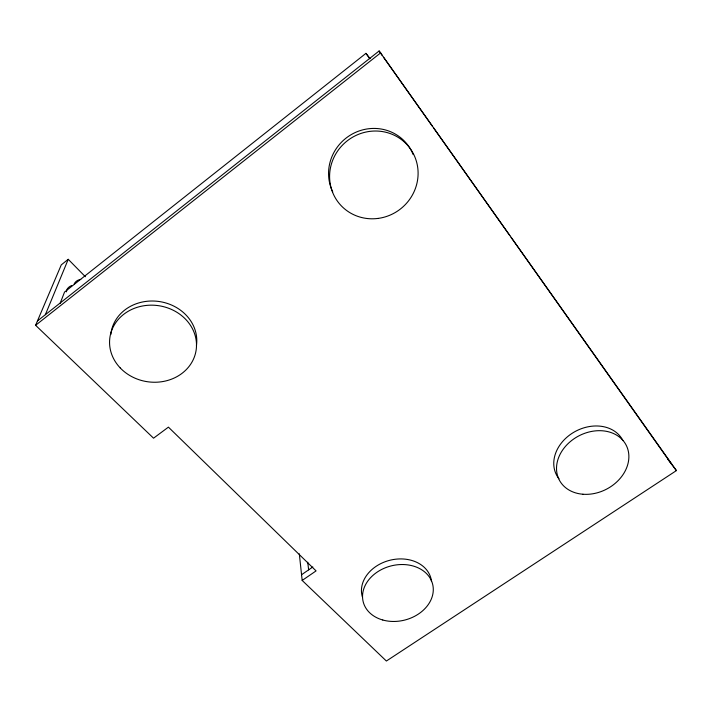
<?xml version="1.0" encoding="UTF-8"?>
<svg xmlns="http://www.w3.org/2000/svg" width="712" height="712" viewBox="0 0 712 712"><rect width="100%" height="100%" fill="white"/><g stroke="black" fill="none" stroke-linecap="round" stroke-linejoin="round"><path stroke-width="1.07" d="M66.385 291.84L66.848 289.659A67.604 23.79 50.1 0 1 71.681 285.601M60.111 303.41L64.534 292.062L365.95 53.356L369.991 58.5M45.363 314.704L68.236 259.31L85.378 276.737M37.442 320.961L379.122 50.97L676.4 470.596L386.376 661.03L302.173 580.44L316.075 570.899L168.415 427.138L153.543 438.183L35.6 325.295L61.276 264.873L68.236 259.31M35.6 325.295L380.724 52.813M301.559 574.726L312.826 566.974M667.5 458.831L672.092 464.909L511.1 237.407M672.751 465.773L676.4 470.596M365.95 53.356L369.831 58.776M379.122 50.97L382.317 55.483M383.599 57.289L432.202 125.944M433.483 127.76L509.819 235.601M307.735 562.204L308.634 569.858M299.316 553.838L302.173 580.44M74.208 283.839A67.711 23.229 50.2 0 1 80.785 279.424M110.832 334.515A43.174 38.137 8.6 0 1 158.384 301.407A43.174 38.137 8.6 0 1 196.432 345.587M332.727 191.875A44.464 42.862 -39.4 0 1 355.021 132.628A44.464 42.862 -39.4 0 1 413.165 154.566M558.991 478.776A37.389 29.868 -27.8 0 1 573.543 432.424A37.389 29.868 -27.8 0 1 622.929 440.603M362.346 596.879A35.529 27.795 -14.4 0 1 391.111 559.97A35.529 27.795 -14.4 0 1 431.517 581.588M382.78 620.01A35.814 27.919 -14.4 0 0 433.172 587.275A35.814 27.919 -14.4 0 0 377.778 571.7A35.814 27.919 -14.4 0 0 382.78 620.01M120.239 367.944A43.583 38.43 8.4 0 0 194.154 357.54A43.583 38.43 8.4 0 0 144.687 305.635A43.583 38.43 8.4 0 0 120.239 367.944M582.923 494.235A37.7 30.02 -27.7 0 0 627.753 449.041A37.7 30.02 -27.7 0 0 567.411 444.279A37.7 30.02 -27.7 0 0 582.923 494.235M377.814 218.451A44.909 43.236 -38.7 0 0 410.041 148.336A44.909 43.236 -38.7 0 0 333.688 157.948A44.909 43.236 -38.7 0 0 377.814 218.451"/></g></svg>
